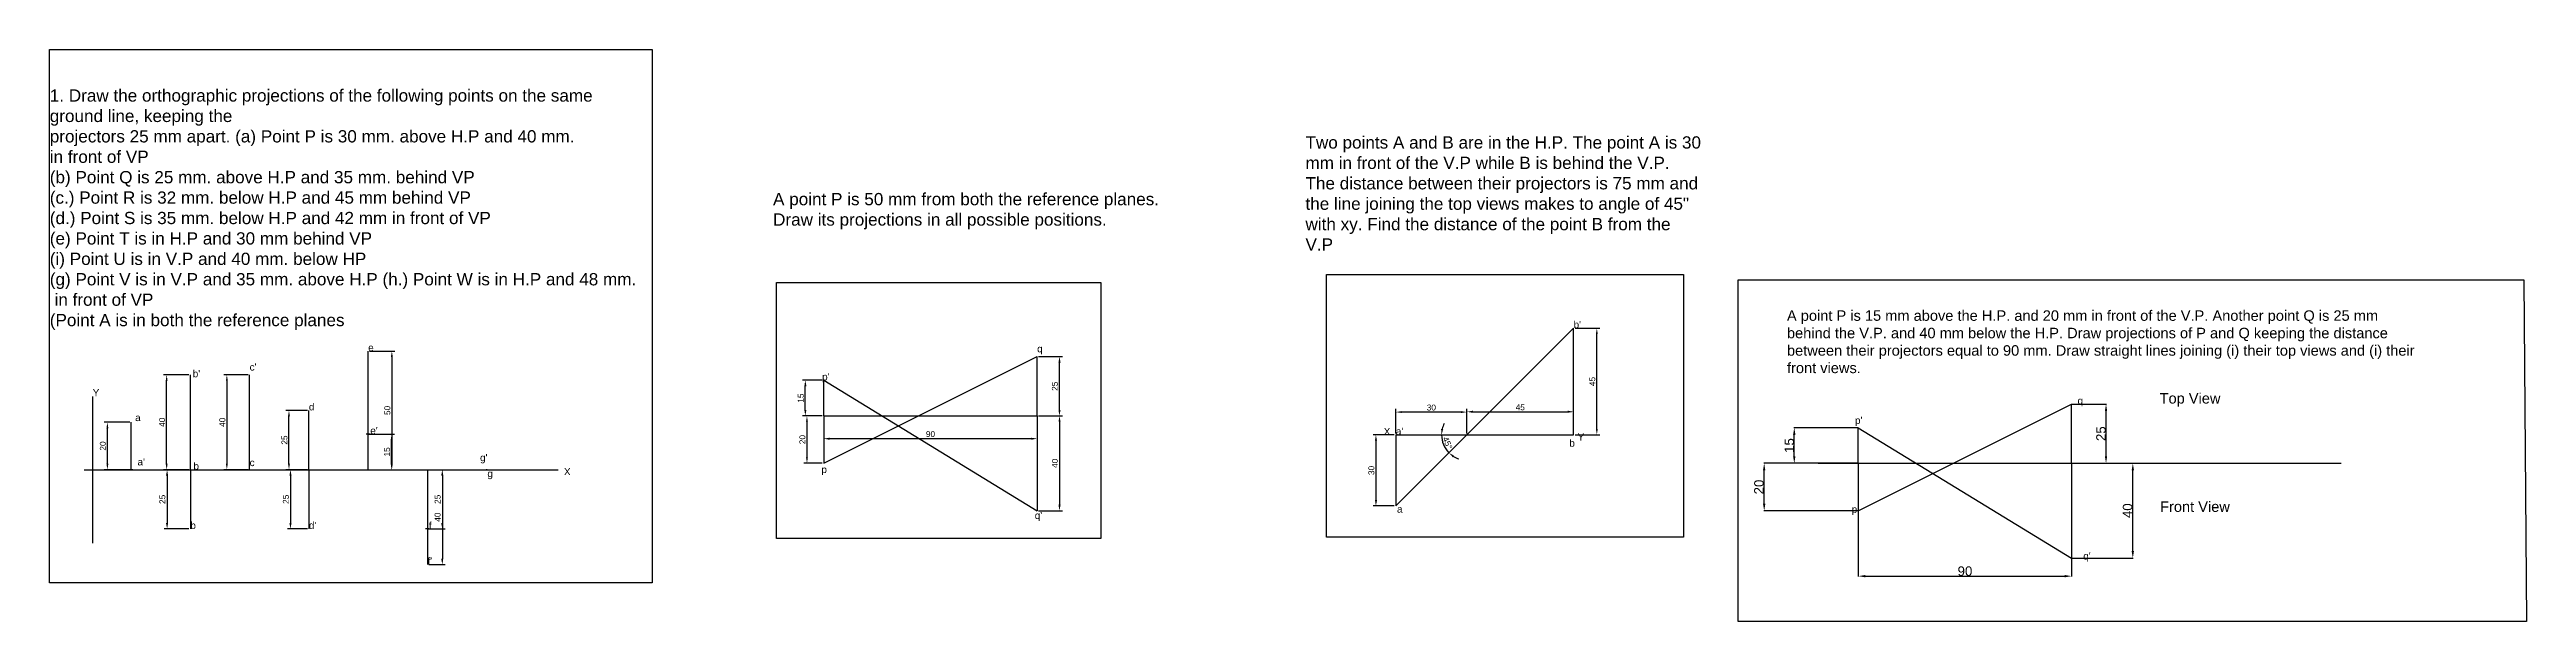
# Model space of a CAD drawing. Header units: millimetres. Extents: x 79 to 8014, y -55 to 1185.
# Drawn here: x 79 to 1124, y 112 to 353 of the extents above; entities that cross this region are included whole.
import ezdxf

# ---------------------------------------------------------------- set-up
doc = ezdxf.new("R2010")
doc.units = ezdxf.units.MM
doc.header["$MEASUREMENT"] = 0
doc.header["$PDMODE"] = 1
doc.styles.get("Standard").update_dxf_attribs({"font": 'arial.ttf'})
doc.dimstyles.new('ISO-25', dxfattribs={"dimtxt": 2.5, "dimasz": 2.5, "dimexe": 1.25, "dimexo": 0.625, "dimtad": 1, "dimdec": 0, "dimdsep": 46, "dimtxsty": 'Standard', "dimcen": 2.5, "dimadec": 0, "dimazin": 0, "dimtfac": 1, "dimtdec": 0, "dimtmove": 0, "dimatfit": 3, "dimfxl": 1, "dimarcsym": 1})
doc.dimstyles.get("Standard").update_dxf_attribs({"dimtxt": 4, "dimasz": 3, "dimexe": 0.18, "dimexo": 0.0625, "dimgap": 0.09, "dimtad": 1, "dimdec": 0, "dimzin": 0, "dimdsep": 46, "dimtxsty": 'Standard', "dimcen": 0.09, "dimclrd": 6, "dimclre": 4, "dimadec": 0, "dimazin": 0, "dimtfac": 1, "dimtdec": 0, "dimtofl": 0, "dimtmove": 0, "dimatfit": 3, "dimfxl": 1, "dimtolj": 1, "dimtzin": 0, "dimarcsym": 1})

# ---------------------------------------------------------------- blocks, each defined once
blk = doc.blocks.new('*D3')
at = {"color": 0, "lineweight": -2, "transparency": 16777216}
for p, q in [((113, 195.9), (102.3, 195.9)), ((103.6, 178.4), (103.6, 193.4)), ((114.3, 175.9), (102.3, 175.9))]:
    blk.add_line(p, q, dxfattribs=at)
at = {"color": 0, "transparency": 16777216}
for points in [[(103.2, 193.4), (104, 193.4), (103.6, 195.9)], [(103.2, 178.4), (104, 178.4), (103.6, 175.9)]]:
    blk.add_solid(points, dxfattribs=at)
at = {"layer": 'Defpoints', "color": 0, "transparency": 16777216}
for p in [(103.6, 195.9), (113.6, 195.9), (114.9, 175.9)]:
    blk.add_point(p, dxfattribs=at)
at = {"color": 0, "transparency": 16777216, "insert": (101.7, 185.9), "char_height": 2.5, "attachment_point": 5, "rotation": 90}
blk.add_mtext('20', dxfattribs=at)
blk = doc.blocks.new('*D4')
at = {"color": 0, "lineweight": -2, "transparency": 16777216}
for p, q in [((138, 215.9), (127.3, 215.9)), ((128.6, 178.4), (128.6, 213.4)), ((138, 175.9), (127.3, 175.9))]:
    blk.add_line(p, q, dxfattribs=at)
at = {"color": 0, "transparency": 16777216}
for points in [[(128.2, 213.4), (129, 213.4), (128.6, 215.9)], [(128.2, 178.4), (129, 178.4), (128.6, 175.9)]]:
    blk.add_solid(points, dxfattribs=at)
at = {"layer": 'Defpoints', "color": 0, "transparency": 16777216}
for p in [(128.6, 215.9), (138.6, 215.9), (138.6, 175.9)]:
    blk.add_point(p, dxfattribs=at)
at = {"color": 0, "transparency": 16777216, "insert": (126.7, 195.9), "char_height": 2.5, "attachment_point": 5, "rotation": 90}
blk.add_mtext('40', dxfattribs=at)
blk = doc.blocks.new('*D5')
at = {"color": 0, "lineweight": -2, "transparency": 16777216}
for p, q in [((138, 175.9), (127.5, 175.9)), ((128.8, 173.4), (128.8, 153.4)), ((138, 150.9), (127.5, 150.9))]:
    blk.add_line(p, q, dxfattribs=at)
at = {"color": 0, "transparency": 16777216}
for points in [[(128.3, 173.4), (129.2, 173.4), (128.8, 175.9)], [(128.3, 153.4), (129.2, 153.4), (128.8, 150.9)]]:
    blk.add_solid(points, dxfattribs=at)
at = {"layer": 'Defpoints', "color": 0, "transparency": 16777216}
for p in [(138.6, 175.9), (128.8, 150.9), (138.6, 150.9)]:
    blk.add_point(p, dxfattribs=at)
at = {"color": 0, "transparency": 16777216, "insert": (126.8, 163.4), "char_height": 2.5, "attachment_point": 5, "rotation": 90}
blk.add_mtext('25', dxfattribs=at)
blk = doc.blocks.new('*D6')
at = {"color": 0, "lineweight": -2, "transparency": 16777216}
for p, q in [((163, 215.9), (152.7, 215.9)), ((154, 213.4), (154, 178.4)), ((163, 175.9), (152.7, 175.9))]:
    blk.add_line(p, q, dxfattribs=at)
at = {"color": 0, "transparency": 16777216}
for points in [[(153.6, 213.4), (154.4, 213.4), (154, 215.9)], [(153.6, 178.4), (154.4, 178.4), (154, 175.9)]]:
    blk.add_solid(points, dxfattribs=at)
at = {"layer": 'Defpoints', "color": 0, "transparency": 16777216}
for p in [(163.6, 215.9), (154, 175.9), (163.6, 175.9)]:
    blk.add_point(p, dxfattribs=at)
at = {"color": 0, "transparency": 16777216, "insert": (152.1, 195.9), "char_height": 2.5, "attachment_point": 5, "rotation": 90}
blk.add_mtext('40', dxfattribs=at)
blk = doc.blocks.new('*D7')
at = {"color": 0, "lineweight": -2, "transparency": 16777216}
for p, q in [((188, 200.9), (178.9, 200.9)), ((180.2, 178.4), (180.2, 198.4)), ((188, 175.9), (178.9, 175.9))]:
    blk.add_line(p, q, dxfattribs=at)
at = {"color": 0, "transparency": 16777216}
for points in [[(179.8, 198.4), (180.6, 198.4), (180.2, 200.9)], [(179.8, 178.4), (180.6, 178.4), (180.2, 175.9)]]:
    blk.add_solid(points, dxfattribs=at)
at = {"layer": 'Defpoints', "color": 0, "transparency": 16777216}
for p in [(180.2, 200.9), (188.6, 200.9), (188.6, 175.9)]:
    blk.add_point(p, dxfattribs=at)
at = {"color": 0, "transparency": 16777216, "insert": (178.3, 188.4), "char_height": 2.5, "attachment_point": 5, "rotation": 90}
blk.add_mtext('25', dxfattribs=at)
blk = doc.blocks.new('*D8')
at = {"color": 0, "lineweight": -2, "transparency": 16777216}
for p, q in [((188, 175.9), (179.6, 175.9)), ((180.8, 173.4), (180.8, 153.4)), ((188, 150.9), (179.6, 150.9))]:
    blk.add_line(p, q, dxfattribs=at)
at = {"color": 0, "transparency": 16777216}
for points in [[(180.4, 173.4), (181.3, 173.4), (180.8, 175.9)], [(180.4, 153.4), (181.3, 153.4), (180.8, 150.9)]]:
    blk.add_solid(points, dxfattribs=at)
at = {"layer": 'Defpoints', "color": 0, "transparency": 16777216}
for p in [(188.6, 175.9), (180.8, 150.9), (188.6, 150.9)]:
    blk.add_point(p, dxfattribs=at)
at = {"color": 0, "transparency": 16777216, "insert": (178.9, 163.4), "char_height": 2.5, "attachment_point": 5, "rotation": 90}
blk.add_mtext('25', dxfattribs=at)
blk = doc.blocks.new('*D9')
at = {"color": 0, "lineweight": -2, "transparency": 16777216}
for p, q in [((214.3, 190.9), (224.7, 190.9)), ((223.5, 178.4), (223.5, 188.4)), ((214.2, 175.9), (224.7, 175.9))]:
    blk.add_line(p, q, dxfattribs=at)
at = {"color": 0, "transparency": 16777216}
for points in [[(223.1, 188.4), (223.9, 188.4), (223.5, 190.9)], [(223.1, 178.4), (223.9, 178.4), (223.5, 175.9)]]:
    blk.add_solid(points, dxfattribs=at)
at = {"layer": 'Defpoints', "color": 0, "transparency": 16777216}
for p in [(213.7, 190.9), (223.5, 190.9), (213.6, 175.9)]:
    blk.add_point(p, dxfattribs=at)
at = {"color": 0, "transparency": 16777216, "insert": (221.6, 183.4), "char_height": 2.5, "attachment_point": 5, "rotation": 90}
blk.add_mtext('15', dxfattribs=at)
blk = doc.blocks.new('*D10')
at = {"color": 0, "lineweight": -2, "transparency": 16777216}
for p, q in [((239.2, 175.9), (246.1, 175.9)), ((244.9, 173.4), (244.9, 153.4)), ((239.2, 150.9), (246.1, 150.9))]:
    blk.add_line(p, q, dxfattribs=at)
at = {"color": 0, "transparency": 16777216}
for points in [[(244.4, 173.4), (245.3, 173.4), (244.9, 175.9)], [(244.4, 153.4), (245.3, 153.4), (244.9, 150.9)]]:
    blk.add_solid(points, dxfattribs=at)
at = {"layer": 'Defpoints', "color": 0, "transparency": 16777216}
for p in [(238.6, 175.9), (238.6, 150.9), (244.9, 150.9)]:
    blk.add_point(p, dxfattribs=at)
at = {"color": 0, "transparency": 16777216, "insert": (242.9, 163.4), "char_height": 2.5, "attachment_point": 5, "rotation": 90}
blk.add_mtext('25', dxfattribs=at)
blk = doc.blocks.new('*D11')
at = {"color": 0, "lineweight": -2, "transparency": 16777216}
for p, q in [((214.2, 225.9), (224.8, 225.9)), ((223.6, 223.4), (223.6, 178.4)), ((214.2, 175.9), (224.8, 175.9))]:
    blk.add_line(p, q, dxfattribs=at)
at = {"color": 0, "transparency": 16777216}
for points in [[(223.2, 223.4), (224, 223.4), (223.6, 225.9)], [(223.2, 178.4), (224, 178.4), (223.6, 175.9)]]:
    blk.add_solid(points, dxfattribs=at)
at = {"layer": 'Defpoints', "color": 0, "transparency": 16777216}
for p in [(213.6, 225.9), (213.6, 175.9), (223.6, 175.9)]:
    blk.add_point(p, dxfattribs=at)
at = {"color": 0, "transparency": 16777216, "insert": (221.7, 200.9), "char_height": 2.5, "attachment_point": 5, "rotation": 90}
blk.add_mtext('50', dxfattribs=at)
blk = doc.blocks.new('*D12')
at = {"color": 0, "lineweight": -2, "transparency": 16777216}
for p, q in [((239.2, 175.9), (246.1, 175.9)), ((244.9, 173.4), (244.9, 138.4)), ((239.2, 135.9), (246.1, 135.9))]:
    blk.add_line(p, q, dxfattribs=at)
at = {"color": 0, "transparency": 16777216}
for points in [[(244.4, 173.4), (245.3, 173.4), (244.9, 175.9)], [(244.4, 138.4), (245.3, 138.4), (244.9, 135.9)]]:
    blk.add_solid(points, dxfattribs=at)
at = {"layer": 'Defpoints', "color": 0, "transparency": 16777216}
for p in [(238.6, 175.9), (238.6, 135.9), (244.9, 135.9)]:
    blk.add_point(p, dxfattribs=at)
at = {"color": 0, "transparency": 16777216, "insert": (242.9, 155.9), "char_height": 2.5, "attachment_point": 5, "rotation": 90}
blk.add_mtext('40', dxfattribs=at)
blk = doc.blocks.new('*D13')
at = {"color": 0, "lineweight": -2, "transparency": 16777216}
for p, q in [((405.8, 197.9), (405.8, 187.7)), ((408.3, 189), (493.3, 189)), ((495.8, 197.9), (495.8, 187.7))]:
    blk.add_line(p, q, dxfattribs=at)
at = {"color": 0, "transparency": 16777216}
for points in [[(408.3, 189.4), (408.3, 188.5), (405.8, 189)], [(493.3, 189.4), (493.3, 188.5), (495.8, 189)]]:
    blk.add_solid(points, dxfattribs=at)
at = {"layer": 'Defpoints', "color": 0, "transparency": 16777216}
for p in [(405.8, 198.6), (495.8, 198.6), (495.8, 189)]:
    blk.add_point(p, dxfattribs=at)
at = {"color": 0, "transparency": 16777216, "insert": (450.8, 190.9), "char_height": 2.5, "attachment_point": 5}
blk.add_mtext('90', dxfattribs=at)
blk = doc.blocks.new('*D14')
at = {"color": 0, "lineweight": -2, "transparency": 16777216}
for p, q in [((405.1, 213.6), (396.8, 213.6)), ((398, 201.1), (398, 211.1)), ((405.1, 198.6), (396.8, 198.6))]:
    blk.add_line(p, q, dxfattribs=at)
at = {"color": 0, "transparency": 16777216}
for points in [[(397.6, 211.1), (398.5, 211.1), (398, 213.6)], [(397.6, 201.1), (398.5, 201.1), (398, 198.6)]]:
    blk.add_solid(points, dxfattribs=at)
at = {"layer": 'Defpoints', "color": 0, "transparency": 16777216}
for p in [(398, 213.6), (405.8, 213.6), (405.8, 198.6)]:
    blk.add_point(p, dxfattribs=at)
at = {"color": 0, "transparency": 16777216, "insert": (396.1, 206.1), "char_height": 2.5, "attachment_point": 5, "rotation": 90}
blk.add_mtext('15', dxfattribs=at)
blk = doc.blocks.new('*D15')
at = {"color": 0, "lineweight": -2, "transparency": 16777216}
for p, q in [((405.1, 198.6), (397.4, 198.6)), ((398.7, 196.1), (398.7, 181.1)), ((405.1, 178.6), (397.4, 178.6))]:
    blk.add_line(p, q, dxfattribs=at)
at = {"color": 0, "transparency": 16777216}
for points in [[(398.3, 196.1), (399.1, 196.1), (398.7, 198.6)], [(398.3, 181.1), (399.1, 181.1), (398.7, 178.6)]]:
    blk.add_solid(points, dxfattribs=at)
at = {"layer": 'Defpoints', "color": 0, "transparency": 16777216}
for p in [(405.8, 198.6), (398.7, 178.6), (405.8, 178.6)]:
    blk.add_point(p, dxfattribs=at)
at = {"color": 0, "transparency": 16777216, "insert": (396.8, 188.6), "char_height": 2.5, "attachment_point": 5, "rotation": 90}
blk.add_mtext('20', dxfattribs=at)
blk = doc.blocks.new('*D16')
at = {"color": 0, "lineweight": -2, "transparency": 16777216}
for p, q in [((496.4, 223.6), (506.5, 223.6)), ((505.2, 201.1), (505.2, 221.1)), ((496.4, 198.6), (506.5, 198.6))]:
    blk.add_line(p, q, dxfattribs=at)
at = {"color": 0, "transparency": 16777216}
for points in [[(504.8, 221.1), (505.7, 221.1), (505.2, 223.6)], [(504.8, 201.1), (505.7, 201.1), (505.2, 198.6)]]:
    blk.add_solid(points, dxfattribs=at)
at = {"layer": 'Defpoints', "color": 0, "transparency": 16777216}
for p in [(495.8, 223.6), (505.2, 223.6), (495.8, 198.6)]:
    blk.add_point(p, dxfattribs=at)
at = {"color": 0, "transparency": 16777216, "insert": (503.3, 211.1), "char_height": 2.5, "attachment_point": 5, "rotation": 90}
blk.add_mtext('25', dxfattribs=at)
blk = doc.blocks.new('*D17')
at = {"color": 0, "lineweight": -2, "transparency": 16777216}
for p, q in [((496.4, 198.6), (506.5, 198.6)), ((505.2, 196.1), (505.2, 161.1)), ((496.4, 158.6), (506.5, 158.6))]:
    blk.add_line(p, q, dxfattribs=at)
at = {"color": 0, "transparency": 16777216}
for points in [[(504.8, 196.1), (505.7, 196.1), (505.2, 198.6)], [(504.8, 161.1), (505.7, 161.1), (505.2, 158.6)]]:
    blk.add_solid(points, dxfattribs=at)
at = {"layer": 'Defpoints', "color": 0, "transparency": 16777216}
for p in [(495.8, 198.6), (495.8, 158.6), (505.2, 158.6)]:
    blk.add_point(p, dxfattribs=at)
at = {"color": 0, "transparency": 16777216, "insert": (503.3, 178.6), "char_height": 2.5, "attachment_point": 5, "rotation": 90}
blk.add_mtext('40', dxfattribs=at)
blk = doc.blocks.new('*D18')
at = {"color": 0, "lineweight": -2, "transparency": 16777216}
for start, end in [(180, 225), (153.1978, 166.5989), (238.4011, 251.8022)]:
    blk.add_arc((677.1, 190.6), 10.7, start, end, dxfattribs=at)
at = {"color": 0, "transparency": 16777216}
for points in [[(667.1, 193), (666.2, 193.1), (666.4, 190.6)], [(671.2, 181.1), (671.7, 181.8), (669.5, 183)]]:
    blk.add_solid(points, dxfattribs=at)
at = {"layer": 'Defpoints', "color": 0, "transparency": 16777216}
for p in [(647.1, 190.6), (677.1, 190.6), (677.1, 190.6), (666.7, 187.8), (647.1, 160.6)]:
    blk.add_point(p, dxfattribs=at)
at = {"color": 0, "transparency": 16777216, "insert": (668.9, 187.2), "char_height": 2.5, "attachment_point": 5, "rotation": 292.5}
blk.add_mtext('45°', dxfattribs=at)
blk = doc.blocks.new('*D1')
at = {"color": 0, "lineweight": -2, "transparency": 16777216}
for p, q in [((647.1, 191.2), (647.1, 201.5)), ((674.6, 200.2), (649.6, 200.2)), ((677.1, 191.2), (677.1, 201.5))]:
    blk.add_line(p, q, dxfattribs=at)
at = {"color": 0, "transparency": 16777216}
for points in [[(649.6, 200.6), (649.6, 199.8), (647.1, 200.2)], [(674.6, 200.6), (674.6, 199.8), (677.1, 200.2)]]:
    blk.add_solid(points, dxfattribs=at)
at = {"layer": 'Defpoints', "color": 0, "transparency": 16777216}
for p in [(647.1, 200.2), (647.1, 190.6), (677.1, 190.6)]:
    blk.add_point(p, dxfattribs=at)
at = {"color": 0, "transparency": 16777216, "insert": (662.1, 202.1), "char_height": 2.5, "attachment_point": 5}
blk.add_mtext('30', dxfattribs=at)
blk = doc.blocks.new('*D19')
at = {"color": 0, "lineweight": -2, "transparency": 16777216}
for p, q in [((677.1, 191.2), (677.1, 201.6)), ((679.6, 200.3), (719.6, 200.3)), ((722.1, 191.2), (722.1, 201.6))]:
    blk.add_line(p, q, dxfattribs=at)
at = {"color": 0, "transparency": 16777216}
for points in [[(679.6, 200.8), (679.6, 199.9), (677.1, 200.3)], [(719.6, 200.8), (719.6, 199.9), (722.1, 200.3)]]:
    blk.add_solid(points, dxfattribs=at)
at = {"layer": 'Defpoints', "color": 0, "transparency": 16777216}
for p in [(722.1, 200.3), (677.1, 190.6), (722.1, 190.6)]:
    blk.add_point(p, dxfattribs=at)
at = {"color": 0, "transparency": 16777216, "insert": (699.6, 202.2), "char_height": 2.5, "attachment_point": 5}
blk.add_mtext('45', dxfattribs=at)
blk = doc.blocks.new('*D20')
at = {"color": 0, "lineweight": -2, "transparency": 16777216}
for p, q in [((722.7, 235.6), (733.2, 235.6)), ((731.9, 193.1), (731.9, 233.1)), ((722.7, 190.6), (733.2, 190.6))]:
    blk.add_line(p, q, dxfattribs=at)
at = {"color": 0, "transparency": 16777216}
for points in [[(731.5, 233.1), (732.3, 233.1), (731.9, 235.6)], [(731.5, 193.1), (732.3, 193.1), (731.9, 190.6)]]:
    blk.add_solid(points, dxfattribs=at)
at = {"layer": 'Defpoints', "color": 0, "transparency": 16777216}
for p in [(722.1, 235.6), (731.9, 235.6), (722.1, 190.6)]:
    blk.add_point(p, dxfattribs=at)
at = {"color": 0, "transparency": 16777216, "insert": (730, 213.1), "char_height": 2.5, "attachment_point": 5, "rotation": 90}
blk.add_mtext('45', dxfattribs=at)
blk = doc.blocks.new('*D2')
at = {"color": 0, "lineweight": -2, "transparency": 16777216}
for p, q in [((646.4, 190.6), (637.5, 190.6)), ((638.7, 188.1), (638.7, 163.1)), ((646.4, 160.6), (637.5, 160.6))]:
    blk.add_line(p, q, dxfattribs=at)
at = {"color": 0, "transparency": 16777216}
for points in [[(638.3, 188.1), (639.2, 188.1), (638.7, 190.6)], [(638.3, 163.1), (639.2, 163.1), (638.7, 160.6)]]:
    blk.add_solid(points, dxfattribs=at)
at = {"layer": 'Defpoints', "color": 0, "transparency": 16777216}
for p in [(647.1, 190.6), (638.7, 160.6), (647.1, 160.6)]:
    blk.add_point(p, dxfattribs=at)
at = {"color": 0, "transparency": 16777216, "insert": (636.8, 175.6), "char_height": 2.5, "attachment_point": 5, "rotation": 90}
blk.add_mtext('30', dxfattribs=at)
blk = doc.blocks.new('*D22')
at = {"color": 4, "lineweight": -2, "transparency": 16777216}
for p, q in [((842.1, 193.6), (815, 193.6)), ((842.1, 178.6), (815, 178.6))]:
    blk.add_line(p, q, dxfattribs=at)
at = {"color": 6, "lineweight": -2, "transparency": 16777216}
blk.add_line((815.2, 181.6), (815.2, 190.6), dxfattribs=at)
at = {"color": 6, "transparency": 16777216}
for points in [[(814.7, 190.6), (815.7, 190.6), (815.2, 193.6)], [(814.7, 181.6), (815.7, 181.6), (815.2, 178.6)]]:
    blk.add_solid(points, dxfattribs=at)
at = {"layer": 'Defpoints', "color": 0, "transparency": 16777216}
for p in [(815.2, 193.6), (842.2, 193.6), (842.2, 178.6)]:
    blk.add_point(p, dxfattribs=at)
at = {"color": 0, "transparency": 16777216, "insert": (813.1, 186.1), "char_height": 4, "attachment_point": 5, "rotation": 90}
blk.add_mtext('\\A1;15', dxfattribs=at)
blk = doc.blocks.new('*D23')
at = {"color": 4, "lineweight": -2, "transparency": 16777216}
for p, q in [((842.1, 178.6), (802.3, 178.6)), ((842.1, 158.6), (802.3, 158.6))]:
    blk.add_line(p, q, dxfattribs=at)
at = {"color": 6, "lineweight": -2, "transparency": 16777216}
blk.add_line((802.5, 161.6), (802.5, 175.6), dxfattribs=at)
at = {"color": 6, "transparency": 16777216}
for points in [[(802, 175.6), (803, 175.6), (802.5, 178.6)], [(802, 161.6), (803, 161.6), (802.5, 158.6)]]:
    blk.add_solid(points, dxfattribs=at)
at = {"layer": 'Defpoints', "color": 0, "transparency": 16777216}
for p in [(802.5, 178.6), (842.2, 178.6), (842.2, 158.6)]:
    blk.add_point(p, dxfattribs=at)
at = {"color": 0, "transparency": 16777216, "insert": (800.3, 168.6), "char_height": 4, "attachment_point": 5, "rotation": 90}
blk.add_mtext('\\A1;20', dxfattribs=at)
blk = doc.blocks.new('*D24')
at = {"color": 4, "lineweight": -2, "transparency": 16777216}
for p, q in [((932.2, 203.6), (946.9, 203.6)), ((932.2, 178.6), (946.9, 178.6))]:
    blk.add_line(p, q, dxfattribs=at)
at = {"color": 6, "lineweight": -2, "transparency": 16777216}
blk.add_line((946.7, 181.6), (946.7, 200.6), dxfattribs=at)
at = {"color": 6, "transparency": 16777216}
for points in [[(946.2, 200.6), (947.2, 200.6), (946.7, 203.6)], [(946.2, 181.6), (947.2, 181.6), (946.7, 178.6)]]:
    blk.add_solid(points, dxfattribs=at)
at = {"layer": 'Defpoints', "color": 0, "transparency": 16777216}
for p in [(932.2, 203.6), (946.7, 203.6), (932.2, 178.6)]:
    blk.add_point(p, dxfattribs=at)
at = {"color": 0, "transparency": 16777216, "insert": (944.6, 191.1), "char_height": 4, "attachment_point": 5, "rotation": 90}
blk.add_mtext('\\A1;25', dxfattribs=at)
blk = doc.blocks.new('*D25')
at = {"color": 4, "lineweight": -2, "transparency": 16777216}
for p, q in [((932.2, 178.6), (958.1, 178.6)), ((932.2, 138.6), (958.1, 138.6))]:
    blk.add_line(p, q, dxfattribs=at)
at = {"color": 6, "lineweight": -2, "transparency": 16777216}
blk.add_line((958, 141.6), (958, 175.6), dxfattribs=at)
at = {"color": 6, "transparency": 16777216}
for points in [[(957.5, 175.6), (958.5, 175.6), (958, 178.6)], [(957.5, 141.6), (958.5, 141.6), (958, 138.6)]]:
    blk.add_solid(points, dxfattribs=at)
at = {"layer": 'Defpoints', "color": 0, "transparency": 16777216}
for p in [(932.2, 178.6), (958, 178.6), (932.2, 138.6)]:
    blk.add_point(p, dxfattribs=at)
at = {"color": 0, "transparency": 16777216, "insert": (955.8, 158.6), "char_height": 4, "attachment_point": 5, "rotation": 90}
blk.add_mtext('\\A1;40', dxfattribs=at)
blk = doc.blocks.new('*D26')
at = {"color": 4, "lineweight": -2, "transparency": 16777216}
for p, q in [((842.2, 178.6), (842.2, 130.8)), ((932.2, 178.6), (932.2, 130.8))]:
    blk.add_line(p, q, dxfattribs=at)
at = {"color": 6, "lineweight": -2, "transparency": 16777216}
blk.add_line((845.2, 131), (929.2, 131), dxfattribs=at)
at = {"color": 6, "transparency": 16777216}
for points in [[(845.2, 131.5), (845.2, 130.5), (842.2, 131)], [(929.2, 131.5), (929.2, 130.5), (932.2, 131)]]:
    blk.add_solid(points, dxfattribs=at)
at = {"layer": 'Defpoints', "color": 0, "transparency": 16777216}
for p in [(842.2, 178.6), (932.2, 178.6), (932.2, 131)]:
    blk.add_point(p, dxfattribs=at)
at = {"color": 0, "transparency": 16777216, "insert": (887.2, 133.1), "char_height": 4, "attachment_point": 5}
blk.add_mtext('\\A1;90', dxfattribs=at)

msp = doc.modelspace()

# ---------------------------------------------------------------- linework, layer by layer
for p, q in [((677.1, 190.6), (722.1, 235.6)), ((722.1, 190.6), (722.1, 235.6)), ((213.6, 175.9), (213.6, 225.9)), ((405.8, 178.6), (495.8, 223.6)), ((495.8, 198.6), (495.8, 223.6)), ((138.6, 175.9), (138.6, 215.9)), ((163.6, 175.9), (163.6, 215.9)), ((405.8, 198.6), (405.8, 213.6)), ((405.8, 213.6), (495.8, 158.6)), ((97.4, 144.9), (97.4, 206.8)), ((188.6, 175.9), (188.6, 200.9)), ((405.8, 198.6), (495.8, 198.6)), ((405.8, 198.6), (405.8, 178.6)), ((495.8, 198.6), (495.8, 158.6)), ((842.2, 158.6), (932.2, 203.6)), ((932.2, 178.6), (932.2, 203.6)), ((113.6, 175.9), (113.6, 195.9)), ((214.5, 190.9), (212.8, 190.9)), ((213.6, 175.9), (213.6, 190.9)), ((213.6, 190.9), (214.5, 190.9)), ((647.1, 190.6), (722.1, 190.6)), ((647.1, 190.6), (677.1, 190.6)), ((647.1, 190.6), (647.1, 160.6)), ((647.1, 160.6), (677.1, 190.6)), ((842.2, 178.6), (842.2, 193.6)), ((842.2, 193.6), (932.2, 138.6)), ((825.2, 178.6), (1045.9, 178.6)), ((842.2, 178.6), (842.2, 158.6)), ((842.2, 178.6), (932.2, 178.6)), ((932.2, 178.6), (932.2, 138.6)), ((93.8, 175.9), (293.8, 175.9)), ((113.6, 175.9), (138.6, 175.9)), ((138.6, 175.9), (138.6, 150.9)), ((138.6, 175.9), (163.6, 175.9)), ((163.6, 175.9), (188.6, 175.9)), ((188.6, 175.9), (188.6, 150.9)), ((188.6, 175.9), (213.6, 175.9)), ((213.6, 175.9), (238.6, 175.9)), ((238.6, 175.9), (238.6, 135.9)), ((238.6, 175.9), (238.6, 150.9)), ((238.6, 175.9), (263.6, 175.9)), ((263.6, 175.7), (263.6, 176.1)), ((263.6, 175.9), (263.6, 175.7)), ((239.2, 150.9), (237.8, 150.9)), ((238.6, 150.9), (239.2, 150.9))]:
    msp.add_line(p, q)
for points in [[(79.2, 353.1), (333.4, 353.1), (333.4, 128.2), (79.2, 128.2)], [(385.9, 254.8), (522.7, 254.8), (522.7, 146.9), (385.9, 146.9)], [(617.9, 258.2), (768.4, 258.2), (768.4, 147.5), (617.9, 147.5)], [(791.5, 256), (1123, 256), (1124.1, 111.9), (791.5, 111.9)]]:
    msp.add_lwpolyline(points, close=True)
for p in [(213.6, 190.9), (263.6, 175.9), (238.6, 150.9)]:
    msp.add_point(p)

# ---------------------------------------------------------------- texts
for s, height, p in [("b'", 3, (722.1, 235.6)), ("c'", 3, (163.6, 217.7)), ('e', 3, (213.6, 225.9)), ('q', 3, (495.8, 225.4)), ('Y', 3, (97.4, 206.9)), ("b'", 3, (139.6, 214.9)), ("p'", 3, (405.1, 213.6)), ('a', 3, (115.3, 196.4)), ('d', 3, (188.6, 200.9)), ('q', 3, (934.7, 203.5)), ('Top View', 4.41, (969.3, 203.8)), ("e'", 3, (214.5, 190.9)), ('X', 3, (642, 190.5)), ("a'", 3, (647.1, 190.6)), ('b', 3, (720.3, 185.6)), ('Y', 3, (723.8, 188.2)), ("p'", 3, (840.8, 195.2)), ("a'", 3, (116.3, 177.7)), ('b', 3, (139.9, 175.9)), ('c', 3, (163.6, 177.4)), ("g'", 3, (260.8, 179.5)), ('g', 3, (263.9, 172.8)), ('X', 3, (296.2, 173.6)), ('p', 3, (404.8, 174.5)), ("q'", 3, (494.8, 155.1)), ('a', 3, (647.6, 157.8)), ('p', 3, (839.4, 157.7)), ('Front View', 4.41, (969.5, 158.1)), ('b', 3, (138.6, 150.9)), ("d'", 3, (188.6, 150.9)), ('f', 3, (239.2, 150.9)), ("f'", 3, (238.6, 135.9)), ("q'", 3, (937.1, 138))]:
    msp.add_text(s, height=height).set_placement(p)
at = {"attachment_point": 1}
for s, insert, char_height, width in [('1. Draw the orthographic projections of the following points on the same \\Pground line, keeping the\\Pprojectors 25 mm apart. (a) Point P is 30 mm. above H.P and 40 mm. \\Pin front of VP\\P(b) Point Q is 25 mm. above H.P and 35 mm. behind VP\\P(c.) Point R is 32 mm. below H.P and 45 mm behind VP\\P(d.) Point S is 35 mm. below H.P and 42 mm in front of VP\\P(e) Point T is in H.P and 30 mm behind VP\\P(i) Point U is in V.P and 40 mm. below HP\\P(g) Point V is in V.P and 35 mm. above H.P (h.) Point W is in H.P and 48 mm.\\P in front of VP\\P(Point A is in both the reference planes', (79.3, 336.3), 5.165, 322.339), ('Two points A and B are in the H.P. The point A is 30 mm in front of the V.P while B is behind the V.P.\\PThe distance between their projectors is 75 mm and the line joining the top views makes to angle of 45" with xy. Find the distance of the point B from the V.P', (609, 316.5), 5.1654, 166.756), ('A point P is 50 mm from both the reference planes. \\PDraw its projections in all possible positions.', (384.4, 292.6), 5.165, 175.216), ('A point P is 15 mm above the H.P. and 20 mm in front of the V.P. Another point Q is 25 mm\\Pbehind the V.P. and 40 mm below the H.P. Draw projections of P and Q keeping the distance\\Pbetween their projectors equal to 90 mm. Draw straight lines joining (i) their top views and (i) their\\Pfront views.', (812.1, 243.1), 4.4119, 277.704)]:
    msp.add_mtext(s, dxfattribs=dict(at, insert=insert, char_height=char_height, width=width))

# ---------------------------------------------------------------- dimensions: what is measured, and where the dimension line sits
for base, p1, p2, dimstyle, picture, middle in [((731.9, 235.6), (722.1, 190.6), (722.1, 235.6), 'ISO-25', '*D20', (730, 213.1)), ((223.6, 175.9), (213.6, 225.9), (213.6, 175.9), 'ISO-25', '*D11', (221.7, 200.9)), ((505.2, 223.6), (495.8, 198.6), (495.8, 223.6), 'ISO-25', '*D16', (503.3, 211.1)), ((128.6, 215.9), (138.6, 175.9), (138.6, 215.9), 'ISO-25', '*D4', (126.7, 195.9)), ((154, 175.9), (163.6, 215.9), (163.6, 175.9), 'ISO-25', '*D6', (152.1, 195.9)), ((398, 213.6), (405.8, 198.6), (405.8, 213.6), 'ISO-25', '*D14', (396.1, 206.1)), ((180.2, 200.9), (188.6, 175.9), (188.6, 200.9), 'ISO-25', '*D7', (178.3, 188.4)), ((398.7, 178.6), (405.8, 198.6), (405.8, 178.6), 'ISO-25', '*D15', (396.8, 188.6)), ((505.2, 158.6), (495.8, 198.6), (495.8, 158.6), 'ISO-25', '*D17', (503.3, 178.6)), ((946.7, 203.6), (932.2, 178.6), (932.2, 203.6), 'Standard', '*D24', (944.6, 191.1)), ((103.6, 195.9), (114.9, 175.9), (113.6, 195.9), 'ISO-25', '*D3', (101.7, 185.9)), ((223.5, 190.9), (213.6, 175.9), (213.7, 190.9), 'ISO-25', '*D9', (221.6, 183.4)), ((638.7, 160.6), (647.1, 190.6), (647.1, 160.6), 'ISO-25', '*D2', (636.8, 175.6)), ((815.2, 193.6), (842.2, 178.6), (842.2, 193.6), 'Standard', '*D22', (813.1, 186.1)), ((802.5, 178.6), (842.2, 158.6), (842.2, 178.6), 'Standard', '*D23', (800.3, 168.6)), ((958, 178.6), (932.2, 138.6), (932.2, 178.6), 'Standard', '*D25', (955.8, 158.6)), ((128.8, 150.9), (138.6, 175.9), (138.6, 150.9), 'ISO-25', '*D5', (126.8, 163.4)), ((180.8, 150.9), (188.6, 175.9), (188.6, 150.9), 'ISO-25', '*D8', (178.9, 163.4)), ((244.9, 150.9), (238.6, 175.9), (238.6, 150.9), 'ISO-25', '*D10', (242.9, 163.4)), ((244.9, 135.9), (238.6, 175.9), (238.6, 135.9), 'ISO-25', '*D12', (242.9, 155.9))]:
    dim = msp.add_linear_dim(base=base, p1=p1, p2=p2, angle=90, dimstyle=dimstyle)
    dim.commit()
    dim.dimension.update_dxf_attribs({"geometry": picture, "text_midpoint": middle})
for base, p1, p2, dimstyle, picture, middle in [((495.8, 189), (405.8, 198.6), (495.8, 198.6), 'ISO-25', '*D13', (450.8, 190.9)), ((647.1, 200.2), (677.1, 190.6), (647.1, 190.6), 'ISO-25', '*D1', (662.1, 202.1)), ((722.1, 200.3), (677.1, 190.6), (722.1, 190.6), 'ISO-25', '*D19', (699.6, 202.2)), ((932.2, 131), (842.2, 178.6), (932.2, 178.6), 'Standard', '*D26', (887.2, 133.1))]:
    dim = msp.add_linear_dim(base=base, p1=p1, p2=p2, dimstyle=dimstyle)
    dim.commit()
    dim.dimension.update_dxf_attribs({"geometry": picture, "text_midpoint": middle})
dim = msp.add_angular_dim_2l(base=(666.7, 187.8), line1=((647.1, 160.6), (677.1, 190.6)), line2=((647.1, 190.6), (677.1, 190.6)), dimstyle='ISO-25')
dim.commit()
dim.dimension.update_dxf_attribs({"geometry": '*D18', "text_midpoint": (668.9, 187.2)})

doc.saveas('drawing.dxf')
